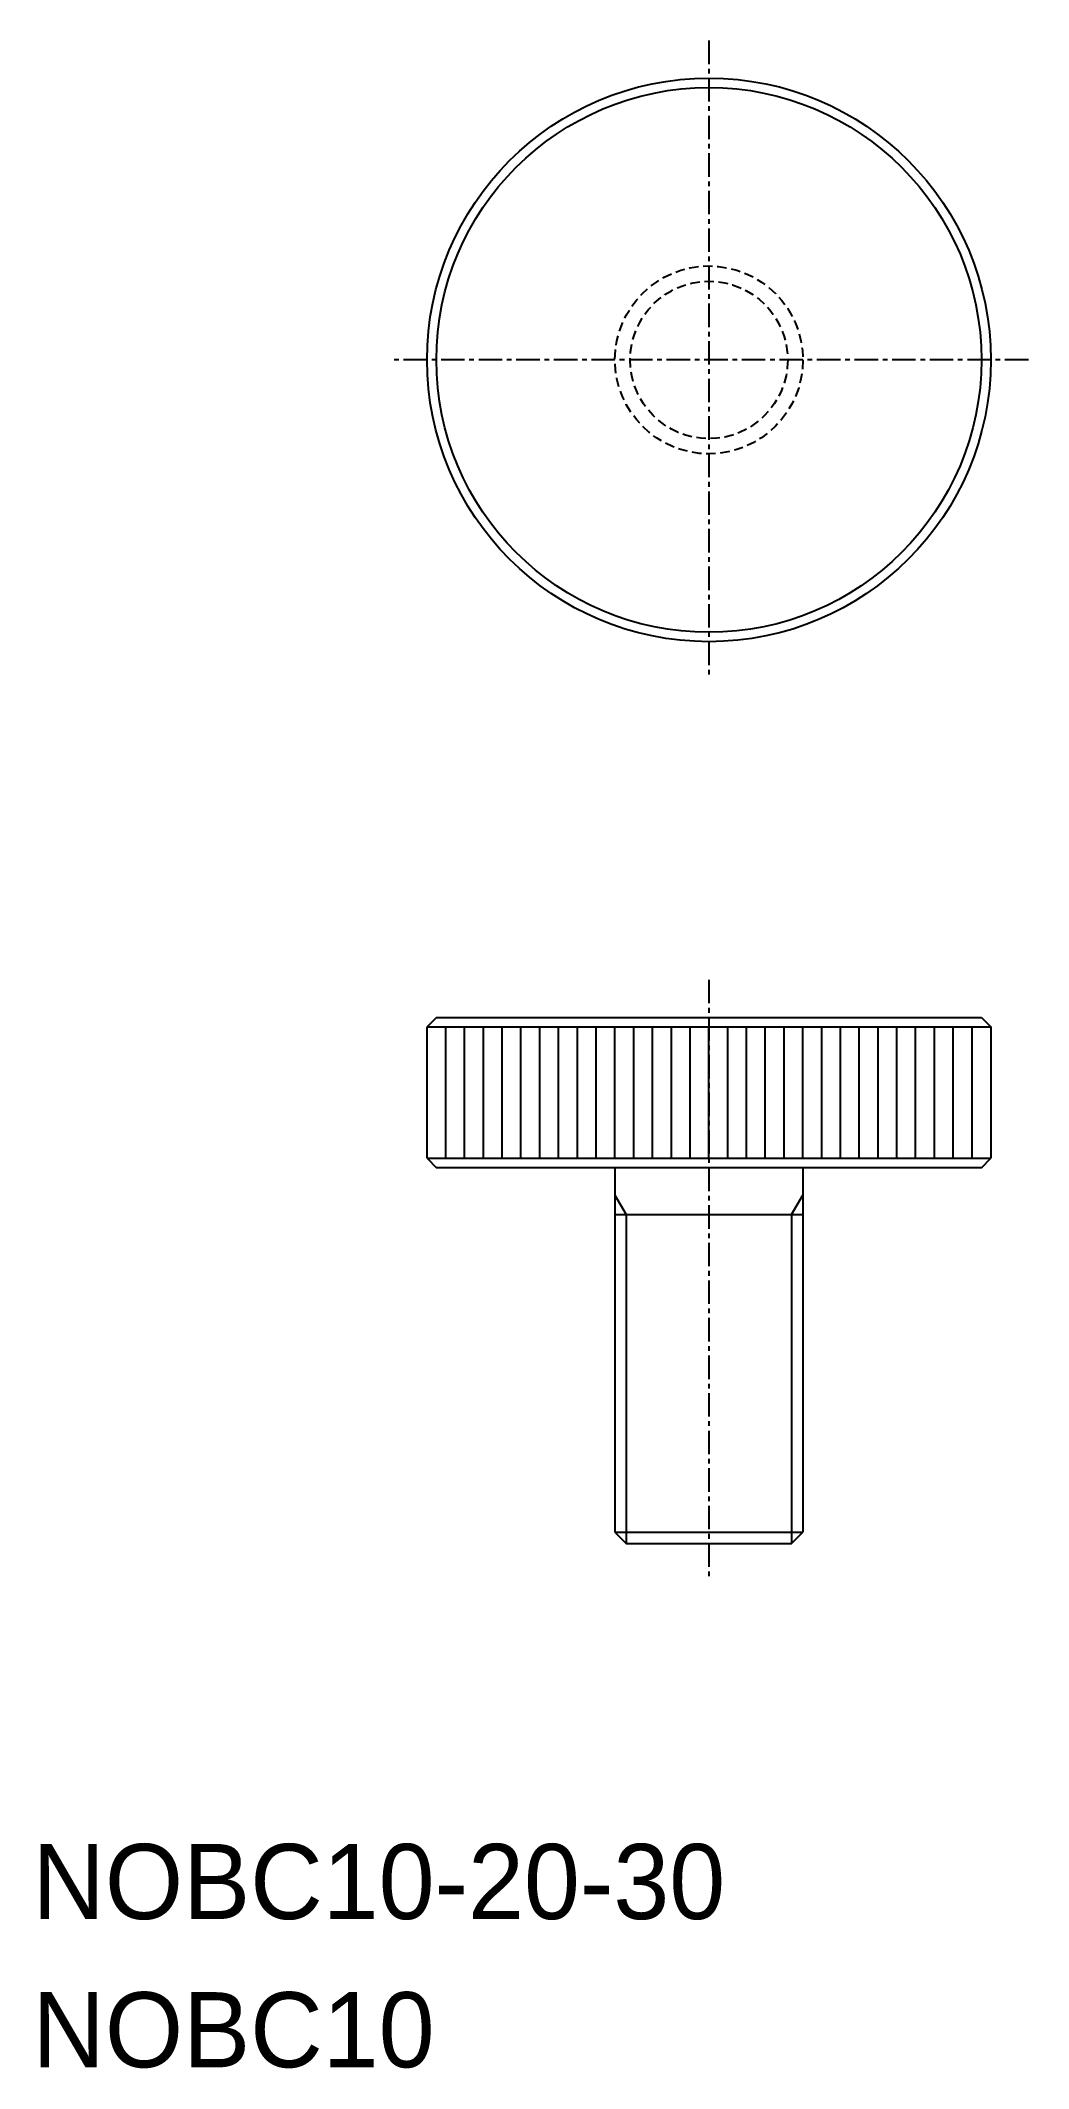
# Model space of a CAD drawing. Extents: x -13162 to -13110, y -316 to -208.
import ezdxf

# ---------------------------------------------------------------- set-up
doc = ezdxf.new("R2010")
doc.units = 0
doc.linetypes.add('CENTER', pattern=[2, 1.25, -0.25, 0.25, -0.25])
doc.linetypes.add('DASHED', pattern=[0.75, 0.5, -0.25])
doc.layers.get('0').update_dxf_attribs({"linetype": 'CONTINUOUS'})
doc.layers.add('CENTER', color=1, linetype='CENTER')

msp = doc.modelspace()

# ---------------------------------------------------------------- linework, layer by layer
at = {"color": 7, "linetype": 'CONTINUOUS'}
for p, q in [((-13141.02, -260.12), (-13141.52, -260.62)), ((-13141.02, -260.12), (-13112.02, -260.12)), ((-13112.02, -260.12), (-13111.52, -260.62)), ((-13141.52, -267.62), (-13141.52, -260.62)), ((-13141.52, -260.62), (-13111.52, -260.62)), ((-13140.52, -267.62), (-13140.52, -260.62)), ((-13139.52, -267.62), (-13139.52, -260.62)), ((-13138.52, -267.62), (-13138.52, -260.62)), ((-13137.52, -267.62), (-13137.52, -260.62)), ((-13136.52, -267.62), (-13136.52, -260.62)), ((-13135.52, -267.62), (-13135.52, -260.62)), ((-13134.52, -267.62), (-13134.52, -260.62)), ((-13133.52, -267.62), (-13133.52, -260.62)), ((-13132.52, -267.62), (-13132.52, -260.62)), ((-13131.52, -267.62), (-13131.52, -260.62)), ((-13130.52, -267.62), (-13130.52, -260.62)), ((-13129.52, -267.62), (-13129.52, -260.62)), ((-13128.52, -267.62), (-13128.52, -260.62)), ((-13127.52, -267.62), (-13127.52, -260.62)), ((-13126.52, -267.62), (-13126.52, -260.62)), ((-13125.52, -267.62), (-13125.52, -260.62)), ((-13124.52, -267.62), (-13124.52, -260.62)), ((-13123.52, -267.62), (-13123.52, -260.62)), ((-13122.52, -267.62), (-13122.52, -260.62)), ((-13121.52, -267.62), (-13121.52, -260.62)), ((-13120.52, -267.62), (-13120.52, -260.62)), ((-13119.52, -267.62), (-13119.52, -260.62)), ((-13118.52, -267.62), (-13118.52, -260.62)), ((-13117.52, -267.62), (-13117.52, -260.62)), ((-13116.52, -267.62), (-13116.52, -260.62)), ((-13115.52, -267.62), (-13115.52, -260.62)), ((-13114.52, -267.62), (-13114.52, -260.62)), ((-13113.52, -267.62), (-13113.52, -260.62)), ((-13112.52, -267.62), (-13112.52, -260.62)), ((-13111.52, -260.62), (-13111.52, -267.62)), ((-13141.52, -267.62), (-13141.02, -268.12)), ((-13141.52, -267.62), (-13111.52, -267.62)), ((-13112.02, -268.12), (-13111.52, -267.62)), ((-13112.02, -268.12), (-13141.02, -268.12)), ((-13131.52, -268.12), (-13131.52, -287.52)), ((-13121.52, -268.12), (-13121.52, -287.52)), ((-13131.52, -270.62), (-13121.52, -270.62)), ((-13131.52, -287.52), (-13130.92, -288.12)), ((-13131.52, -287.52), (-13121.52, -287.52)), ((-13130.92, -288.12), (-13122.12, -288.12)), ((-13129.02, -287.52), (-13129.02, -287.52)), ((-13122.12, -288.12), (-13121.52, -287.52))]:
    msp.add_line(p, q, dxfattribs=at)
at = {"color": 3, "linetype": 'CONTINUOUS'}
for p, q in [((-13131.52, -269.58), (-13130.92, -270.62)), ((-13122.12, -270.62), (-13121.52, -269.58)), ((-13130.92, -270.62), (-13130.92, -288.12)), ((-13122.12, -270.62), (-13122.12, -288.12))]:
    msp.add_line(p, q, dxfattribs=at)
at = {"color": 7, "linetype": 'CONTINUOUS'}
for radius in [15, 14.5]:
    msp.add_circle((-13126.52, -225.12), radius, dxfattribs=at)
at = {"color": 3, "linetype": 'DASHED'}
for radius in [5, 4.19]:
    msp.add_circle((-13126.52, -225.12), radius, dxfattribs=at)
at = {"layer": 'CENTER', "color": 1, "linetype": 'CENTER'}
for p, q in [((-13126.52, -208.12), (-13126.52, -242.12)), ((-13109.52, -225.12), (-13143.52, -225.12)), ((-13126.52, -258.12), (-13126.52, -290.12))]:
    msp.add_line(p, q, dxfattribs=at)

# ---------------------------------------------------------------- texts
at = {"color": 7, "linetype": 'CONTINUOUS'}
for s, p in [('NOBC10-20-30', (-13162.52, -308.12)), ('NOBC10', (-13162.52, -316.01))]:
    msp.add_text(s, height=4, dxfattribs=at).set_placement(p)

doc.saveas('drawing.dxf')
